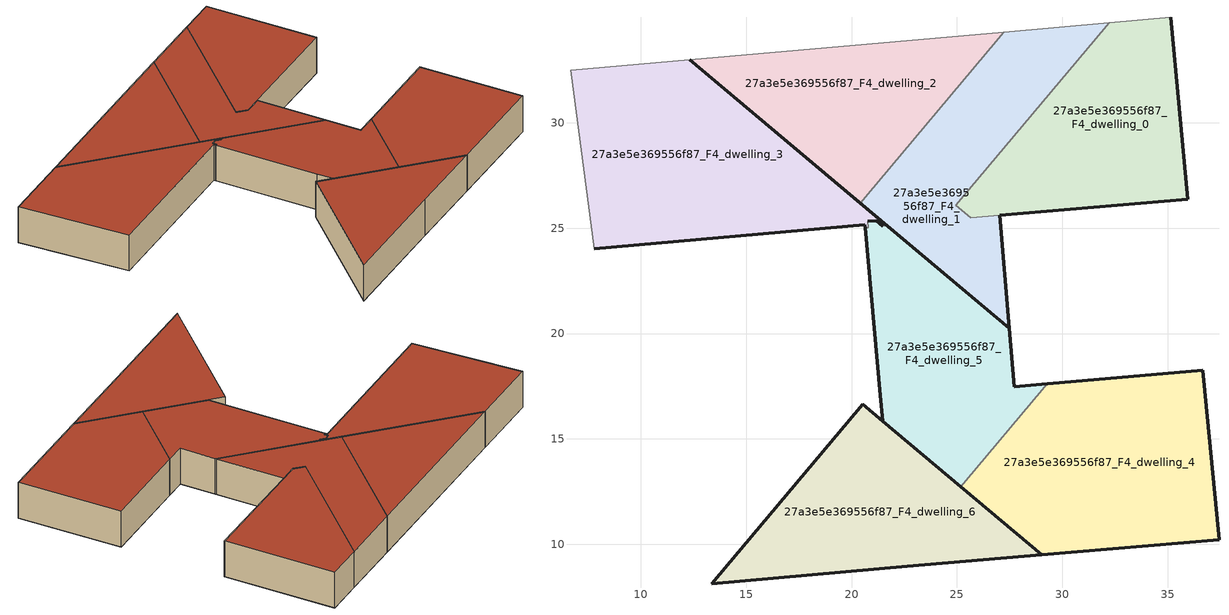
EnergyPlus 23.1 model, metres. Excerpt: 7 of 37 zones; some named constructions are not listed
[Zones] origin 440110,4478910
27a3e5e369556f87_F4_dwelling_0
 floor to 27a3e5e369556f87_F3_dwelling_0 (EU_floor_Construction): 35.95,26.36 35.15,34.99 32.22,34.74 24.94,26.08 25.65,25.48 27.03,25.6 z12
 wall outside (EU_wall_Construction): 35.15,34.99 35.95,26.36 27.03,25.6 z12:15
 wall to 27a3e5e369556f87_F4_dwelling_1 (EU_wall_Construction): 27.03,25.6 25.65,25.48 24.94,26.08 32.22,34.74 z12:15
 wall adiabatic (EU_wall_Construction): 32.22,34.74 35.15,34.99 z12:15
 roof outside (EU_roof_Construction): 35.15,34.99 35.95,26.36 27.03,25.6 25.65,25.48 24.94,26.08 32.22,34.74 z15
27a3e5e369556f87_F4_dwelling_1
 floor to 27a3e5e369556f87_F3_dwelling_1 (EU_floor_Construction): 27.48,20.25 27.03,25.6 25.65,25.48 24.94,26.08 32.22,34.74 27.22,34.29 20.41,26.19 z12
 wall outside (EU_wall_Construction): 27.03,25.6 27.48,20.25 20.41,26.19 z12:15
 wall to 27a3e5e369556f87_F4_dwelling_2 (EU_wall_Construction): 20.41,26.19 27.22,34.29 z12:15
 wall adiabatic (EU_wall_Construction): 27.22,34.29 32.22,34.74 z12:15
 roof outside (EU_roof_Construction): 32.22,34.74 24.94,26.08 25.65,25.48 27.03,25.6 27.48,20.25 20.41,26.19 27.22,34.29 z15
27a3e5e369556f87_F4_dwelling_2
 floor to 27a3e5e369556f87_F3_dwelling_2 (EU_floor_Construction): 20.41,26.19 27.22,34.29 12.34,32.98 z12
 wall outside (EU_wall_Construction): 20.41,26.19 12.34,32.98 z12:15
 wall adiabatic (EU_wall_Construction): 12.34,32.98 27.22,34.29 z12:15
 roof outside (EU_roof_Construction): 27.22,34.29 20.41,26.19 12.34,32.98 z15
27a3e5e369556f87_F4_dwelling_3
 floor to 27a3e5e369556f87_F3_dwelling_3 (EU_floor_Construction): 21.7,25.11 12.34,32.98 6.67,32.48 7.81,24.01 20.64,25.16 20.65,25.01 20.8,25.03 20.78,25.33 21.16,25.36 21.49,25.09 z12
 wall outside (EU_wall_Construction): 20.65,25.01 20.64,25.16 7.81,24.01 / 12.34,32.98 21.7,25.11 / 21.49,25.09 21.16,25.36 20.78,25.33 z12:15
 wall to 27a3e5e369556f87_F4_dwelling_5 (EU_wall_Construction): 20.78,25.33 20.8,25.03 20.65,25.01 / 21.7,25.11 21.49,25.09 z12:15
 wall adiabatic (EU_wall_Construction): 7.81,24.01 6.67,32.48 12.34,32.98 z12:15
 roof outside (EU_roof_Construction): 21.16,25.36 20.78,25.33 20.8,25.03 20.65,25.01 20.64,25.16 7.81,24.01 6.67,32.48 12.34,32.98 21.7,25.11 21.49,25.09 z15
27a3e5e369556f87_F4_dwelling_4
 floor to 27a3e5e369556f87_F3_dwelling_4 (EU_floor_Construction): 37.43,10.23 36.66,18.26 29.3,17.62 29.29,17.62 25.18,12.73 29.02,9.51 z12
 wall outside (EU_wall_Construction): 29.29,17.62 29.3,17.62 36.66,18.26 37.43,10.23 29.02,9.51 25.18,12.73 z12:15
 wall to 27a3e5e369556f87_F4_dwelling_5 (EU_wall_Construction): 25.18,12.73 29.29,17.62 z12:15
 roof outside (EU_roof_Construction): 36.66,18.26 37.43,10.23 29.02,9.51 25.18,12.73 29.29,17.62 29.3,17.62 z15
27a3e5e369556f87_F4_dwelling_5
 floor to 27a3e5e369556f87_F3_dwelling_5 (EU_floor_Construction): 25.18,12.73 29.29,17.62 27.72,17.48 27.48,20.25 21.7,25.11 21.49,25.09 21.17,25.36 20.78,25.33 20.8,25.03 20.65,25.01 21.36,17.07 21.48,15.85 z12
 wall outside (EU_wall_Construction): 25.18,12.73 21.48,15.85 21.36,17.07 20.65,25.01 / 20.78,25.33 21.17,25.36 21.49,25.09 / 21.7,25.11 27.48,20.25 27.72,17.48 29.29,17.62 z12:15
 roof outside (EU_roof_Construction): 27.48,20.25 27.72,17.48 29.29,17.62 25.18,12.73 21.48,15.85 21.36,17.07 20.65,25.01 20.8,25.03 20.78,25.33 21.17,25.36 21.49,25.09 21.7,25.11 z15
27a3e5e369556f87_F4_dwelling_6
 floor to 27a3e5e369556f87_F3_dwelling_6 (EU_floor_Construction): 29.02,9.51 21.48,15.85 20.52,16.64 13.38,8.14 22.65,8.96 z12
 wall outside (EU_wall_Construction): 13.38,8.14 20.52,16.64 21.48,15.85 29.02,9.51 22.65,8.96 13.38,8.14 z12:15
 roof outside (EU_roof_Construction): 29.02,9.51 22.65,8.96 13.38,8.14 20.52,16.64 21.48,15.85 z15
[HVACTEMPLATE:THERMOSTAT] Constant Heating Setpoint=20; Constant Cooling Setpoint=50
EU_HeatOnly_27a3e5e369556f87_F0_dwelling_0; EU_HeatOnly_27a3e5e369556f87_F0_dwelling_1; EU_HeatOnly_27a3e5e369556f87_F0_dwelling_2; EU_HeatOnly_27a3e5e369556f87_F0_dwelling_3; EU_HeatOnly_27a3e5e369556f87_F0_dwelling_4; EU_HeatOnly_27a3e5e369556f87_F0_dwelling_5; EU_HeatOnly_27a3e5e369556f87_F0_dwelling_6; EU_HeatOnly_27a3e5e369556f87_F0_dwelling_7; EU_HeatOnly_27a3e5e369556f87_F1_dwelling_0; EU_HeatOnly_27a3e5e369556f87_F1_dwelling_1; EU_HeatOnly_27a3e5e369556f87_F1_dwelling_2; EU_HeatOnly_27a3e5e369556f87_F1_dwelling_3; EU_HeatOnly_27a3e5e369556f87_F1_dwelling_4; EU_HeatOnly_27a3e5e369556f87_F1_dwelling_5; EU_HeatOnly_27a3e5e369556f87_F1_dwelling_6; EU_HeatOnly_27a3e5e369556f87_F1_dwelling_7; EU_HeatOnly_27a3e5e369556f87_F2_dwelling_0; EU_HeatOnly_27a3e5e369556f87_F2_dwelling_1; EU_HeatOnly_27a3e5e369556f87_F2_dwelling_2; EU_HeatOnly_27a3e5e369556f87_F2_dwelling_3; EU_HeatOnly_27a3e5e369556f87_F2_dwelling_4; EU_HeatOnly_27a3e5e369556f87_F2_dwelling_5; EU_HeatOnly_27a3e5e369556f87_F2_dwelling_6; EU_HeatOnly_27a3e5e369556f87_F3_dwelling_0; EU_HeatOnly_27a3e5e369556f87_F3_dwelling_1; EU_HeatOnly_27a3e5e369556f87_F3_dwelling_2; EU_HeatOnly_27a3e5e369556f87_F3_dwelling_3; EU_HeatOnly_27a3e5e369556f87_F3_dwelling_4; EU_HeatOnly_27a3e5e369556f87_F3_dwelling_5; EU_HeatOnly_27a3e5e369556f87_F3_dwelling_6; EU_HeatOnly_27a3e5e369556f87_F4_dwelling_0; EU_HeatOnly_27a3e5e369556f87_F4_dwelling_1; EU_HeatOnly_27a3e5e369556f87_F4_dwelling_2; EU_HeatOnly_27a3e5e369556f87_F4_dwelling_3; EU_HeatOnly_27a3e5e369556f87_F4_dwelling_4; EU_HeatOnly_27a3e5e369556f87_F4_dwelling_5; EU_HeatOnly_27a3e5e369556f87_F4_dwelling_6
[SCHEDULE:CONSTANT]
Name | Hourly Value
EU_AlwaysOn | 1
EU_CoolingOff | 0
[SCHEDULE:FILE]
EU_Step8_GainSchedule_27a3e5e369556f87_F4_dwelling_6_f000: File=../../schedules/27a3e5e369556f87/27a3e5e369556f87_F4_dwelling_6_f000_gain.csv; Column Number=1; Rows to Skip at Top=0; Number of Hours of Data=8760; Column Separator=Comma; Interpolate to Timestep=No; Minutes per Item=60; Adjust Schedule for Daylight Savings=Yes
